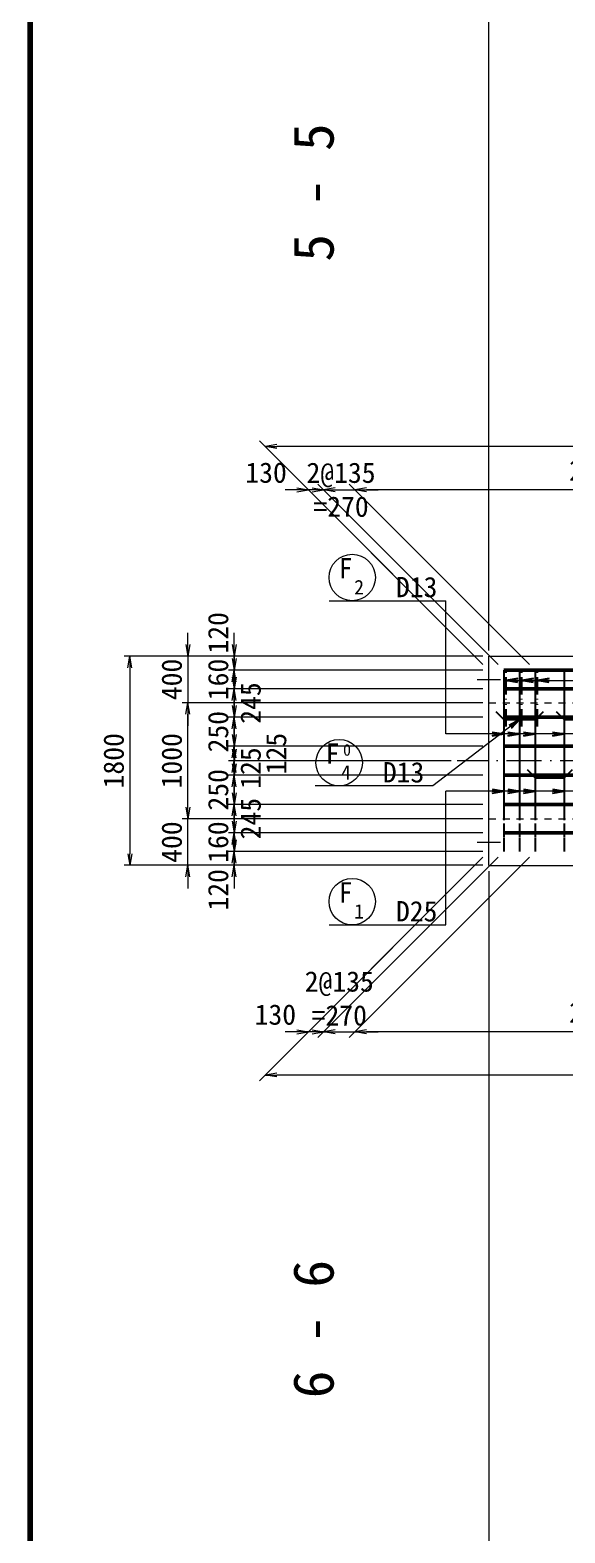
# Model space of a CAD drawing. Header units: millimetres. Extents: x 222124 to 348274, y -62968 to -33268.
# Drawn here: x 265199 to 269808, y -52703 to -39766 of the extents above; entities that cross this region are included whole.
import ezdxf
from ezdxf.enums import TextEntityAlignment as Align

# ---------------------------------------------------------------- set-up
doc = ezdxf.new("R2010")
doc.units = ezdxf.units.MM
doc.header["$LTSCALE"] = 50
doc.header["$PDSIZE"] = 300
for name, pattern in [('DASHED2', [0.375, 0.25, -0.125]), ('SXF_一点短鎖線', [9.25, 6, -1.5, 0.25, -1.5]), ('SXF_二点短鎖線', [11, 6, -1.5, 0.25, -1.5, 0.25, -1.5]), ('SXF_跳び破線', [12, 6, -6])]:
    doc.linetypes.add(name, pattern=pattern)
doc.layers.get('Defpoints').update_dxf_attribs({"color": 191})
for name, color, linetype, lineweight in [('D-BGD', 7, 'Continuous', 13), ('D-BMK', 2, 'SXF_一点短鎖線', 13), ('D-STR', 1, 'Continuous', 50), ('D-STR-DIM', 7, 'Continuous', 13), ('D-STR-HTXT', 7, 'Continuous', 13), ('D-STR-STR4', 6, 'Continuous', 25), ('D-STR-STR5', 7, 'Continuous', 25), ('D-STR-STR7', 6, 'SXF_二点短鎖線', 25), ('D-STR-TXT', 7, 'Continuous', 13), ('D-TTL', 2, 'Continuous', 140)]:
    doc.layers.add(name, color=color, linetype=linetype, lineweight=lineweight)
doc.styles.add('YOKO_GOTHIC', font='MS Gothic.ttf')
doc.dimstyles.new('S50', dxfattribs={"dimscale": 50, "dimtxt": 3.5, "dimasz": 2, "dimexe": 1, "dimexo": 1, "dimgap": 1, "dimtad": 1, "dimdec": 0, "dimzin": 1, "dimdsep": 46, "dimtxsty": 'YOKO_GOTHIC', "dimblk": 'OPEN', "dimcen": 0, "dimclrd": 256, "dimclre": 256, "dimclrt": 256, "dimaunit": 1, "dimadec": 3, "dimazin": 0, "dimtfac": 1, "dimtdec": 0, "dimtix": 1, "dimtmove": 2, "dimatfit": 3, "dimldrblk": 'OPEN', "dimfxl": 1, "dimlwd": -1, "dimlwe": -1, "dimarcsym": 0})

# ---------------------------------------------------------------- blocks, each defined once
blk = doc.blocks.new('_Open')
at = {"color": 0, "linetype": 'ByBlock', "lineweight": -2}
for p, q in [((-1, 0.17), (0, 0)), ((-1, -0.17), (0, 0)), ((0, 0), (-1, 0))]:
    blk.add_line(p, q, dxfattribs=at)
blk = doc.blocks.new('*D1829')
at = {"layer": 'D-STR-DIM', "ltscale": 1500, "transparency": 16777216}
for p, q in [((269152, -47006), (269152, -54560)), ((274952, -52506), (274952, -54560)), ((269252, -54510), (274852, -54510))]:
    blk.add_line(p, q, dxfattribs=at)
at = {"layer": 'Defpoints', "color": 0, "ltscale": 1500, "transparency": 16777216}
for p in [(269152, -46956), (274952, -52456), (274952, -54510)]:
    blk.add_point(p, dxfattribs=at)
at = {"layer": 'D-STR-DIM', "ltscale": 1500, "transparency": 16777216, "xscale": 100, "yscale": 100, "zscale": 100, "rotation": 180}
blk.add_blockref('_Open', (269152, -54510), dxfattribs=at)
at = {"layer": 'D-STR-DIM', "ltscale": 1500, "transparency": 16777216, "xscale": 100, "yscale": 100, "zscale": 100}
blk.add_blockref('_Open', (274952, -54510), dxfattribs=at)
at = {"layer": 'D-STR-DIM', "ltscale": 1500, "transparency": 16777216, "insert": (272052, -54372), "char_height": 175, "attachment_point": 5, "style": 'YOKO_GOTHIC'}
blk.add_mtext('5800', dxfattribs=at)
blk = doc.blocks.new('*D1830')
at = {"layer": 'D-STR-DIM', "ltscale": 1500, "transparency": 16777216}
for p, q in [((269152, -47006), (269152, -54160)), ((271952, -52506), (271952, -54160)), ((269252, -54110), (271852, -54110))]:
    blk.add_line(p, q, dxfattribs=at)
at = {"layer": 'Defpoints', "color": 0, "ltscale": 1500, "transparency": 16777216}
for p in [(269152, -46956), (271952, -52456), (271952, -54110)]:
    blk.add_point(p, dxfattribs=at)
at = {"layer": 'D-STR-DIM', "ltscale": 1500, "transparency": 16777216, "xscale": 100, "yscale": 100, "zscale": 100, "rotation": 180}
blk.add_blockref('_Open', (269152, -54110), dxfattribs=at)
at = {"layer": 'D-STR-DIM', "ltscale": 1500, "transparency": 16777216, "xscale": 100, "yscale": 100, "zscale": 100}
blk.add_blockref('_Open', (271952, -54110), dxfattribs=at)
at = {"layer": 'D-STR-DIM', "ltscale": 1500, "transparency": 16777216, "insert": (270552, -53972), "char_height": 175, "attachment_point": 5, "style": 'YOKO_GOTHIC'}
blk.add_mtext('2800', dxfattribs=at)
blk = doc.blocks.new('*D1692')
at = {"layer": 'D-STR-DIM', "ltscale": 1500, "transparency": 16777216}
for p, q in [((269152, -45106), (269152, -37553)), ((269252, -37603), (274852, -37603)), ((274952, -39606), (274952, -37553))]:
    blk.add_line(p, q, dxfattribs=at)
at = {"layer": 'Defpoints', "color": 0, "ltscale": 1500, "transparency": 16777216}
for p in [(274952, -37603), (274952, -39656), (269152, -45156)]:
    blk.add_point(p, dxfattribs=at)
at = {"layer": 'D-STR-DIM', "ltscale": 1500, "transparency": 16777216, "xscale": 100, "yscale": 100, "zscale": 100, "rotation": 180}
blk.add_blockref('_Open', (269152, -37603), dxfattribs=at)
at = {"layer": 'D-STR-DIM', "ltscale": 1500, "transparency": 16777216, "xscale": 100, "yscale": 100, "zscale": 100}
blk.add_blockref('_Open', (274952, -37603), dxfattribs=at)
at = {"layer": 'D-STR-DIM', "ltscale": 1500, "transparency": 16777216, "insert": (272052, -37465), "char_height": 175, "attachment_point": 5, "style": 'YOKO_GOTHIC'}
blk.add_mtext('5800', dxfattribs=at)
blk = doc.blocks.new('*D1693')
at = {"layer": 'D-STR-DIM', "ltscale": 1500, "transparency": 16777216}
for p, q in [((269152, -45106), (269152, -37953)), ((269252, -38003), (271852, -38003)), ((271952, -39606), (271952, -37953))]:
    blk.add_line(p, q, dxfattribs=at)
at = {"layer": 'Defpoints', "color": 0, "ltscale": 1500, "transparency": 16777216}
for p in [(271952, -38003), (271952, -39656), (269152, -45156)]:
    blk.add_point(p, dxfattribs=at)
at = {"layer": 'D-STR-DIM', "ltscale": 1500, "transparency": 16777216, "xscale": 100, "yscale": 100, "zscale": 100, "rotation": 180}
blk.add_blockref('_Open', (269152, -38003), dxfattribs=at)
at = {"layer": 'D-STR-DIM', "ltscale": 1500, "transparency": 16777216, "xscale": 100, "yscale": 100, "zscale": 100}
blk.add_blockref('_Open', (271952, -38003), dxfattribs=at)
at = {"layer": 'D-STR-DIM', "ltscale": 1500, "transparency": 16777216, "insert": (270552, -37865), "char_height": 175, "attachment_point": 5, "style": 'YOKO_GOTHIC'}
blk.add_mtext('2800', dxfattribs=at)
blk = doc.blocks.new('*D1700')
at = {"layer": 'D-STR-DIM', "ltscale": 1500, "transparency": 16777216}
for p, q in [((266559, -45056), (266559, -44956)), ((269102, -45156), (266509, -45156)), ((266559, -45156), (266559, -45556)), ((269102, -45556), (266509, -45556)), ((266559, -45656), (266559, -45756))]:
    blk.add_line(p, q, dxfattribs=at)
at = {"layer": 'Defpoints', "color": 0, "ltscale": 1500, "transparency": 16777216}
for p in [(269152, -45156), (266559, -45556), (269152, -45556)]:
    blk.add_point(p, dxfattribs=at)
at = {"layer": 'D-STR-DIM', "ltscale": 1500, "transparency": 16777216, "xscale": 100, "yscale": 100, "zscale": 100}
for p, rotation in [((266559, -45156), 270), ((266559, -45556), 90)]:
    blk.add_blockref('_Open', p, dxfattribs=dict(at, rotation=rotation))
at = {"layer": 'D-STR-DIM', "ltscale": 1500, "transparency": 16777216, "insert": (266421, -45356), "char_height": 175, "attachment_point": 5, "rotation": 90, "style": 'YOKO_GOTHIC'}
blk.add_mtext('400', dxfattribs=at)
blk = doc.blocks.new('*D1701')
at = {"layer": 'D-STR-DIM', "ltscale": 1500, "transparency": 16777216}
for p, q in [((266559, -46456), (266559, -46356)), ((269102, -46556), (266509, -46556)), ((266559, -46956), (266559, -46556)), ((269102, -46956), (266509, -46956)), ((266559, -47056), (266559, -47156))]:
    blk.add_line(p, q, dxfattribs=at)
at = {"layer": 'Defpoints', "color": 0, "ltscale": 1500, "transparency": 16777216}
for p in [(266559, -46556), (269152, -46556), (269152, -46956)]:
    blk.add_point(p, dxfattribs=at)
at = {"layer": 'D-STR-DIM', "ltscale": 1500, "transparency": 16777216, "xscale": 100, "yscale": 100, "zscale": 100}
for p, rotation in [((266559, -46556), 270), ((266559, -46956), 90)]:
    blk.add_blockref('_Open', p, dxfattribs=dict(at, rotation=rotation))
at = {"layer": 'D-STR-DIM', "ltscale": 1500, "transparency": 16777216, "insert": (266421, -46756), "char_height": 175, "attachment_point": 5, "rotation": 90, "style": 'YOKO_GOTHIC'}
blk.add_mtext('400', dxfattribs=at)
blk = doc.blocks.new('*D1702')
at = {"layer": 'D-STR-DIM', "ltscale": 1500, "transparency": 16777216}
for p, q in [((269102, -45556), (266509, -45556)), ((266559, -46456), (266559, -45656)), ((269102, -46556), (266509, -46556))]:
    blk.add_line(p, q, dxfattribs=at)
at = {"layer": 'Defpoints', "color": 0, "ltscale": 1500, "transparency": 16777216}
for p in [(266559, -45556), (269152, -45556), (269152, -46556)]:
    blk.add_point(p, dxfattribs=at)
at = {"layer": 'D-STR-DIM', "ltscale": 1500, "transparency": 16777216, "xscale": 100, "yscale": 100, "zscale": 100}
for p, rotation in [((266559, -45556), 90), ((266559, -46556), 270)]:
    blk.add_blockref('_Open', p, dxfattribs=dict(at, rotation=rotation))
at = {"layer": 'D-STR-DIM', "ltscale": 1500, "transparency": 16777216, "insert": (266421, -46056), "char_height": 175, "attachment_point": 5, "rotation": 90, "style": 'YOKO_GOTHIC'}
blk.add_mtext('1000', dxfattribs=at)
blk = doc.blocks.new('*D1703')
at = {"layer": 'D-STR-DIM', "ltscale": 1500, "transparency": 16777216}
for p, q in [((266959, -45581), (266959, -45481)), ((269102, -45681), (266909, -45681)), ((266959, -45931), (266959, -45681)), ((269102, -45931), (266909, -45931)), ((266959, -46031), (266959, -46131))]:
    blk.add_line(p, q, dxfattribs=at)
at = {"layer": 'Defpoints', "color": 0, "ltscale": 1500, "transparency": 16777216}
for p in [(266959, -45681), (269152, -45681), (269152, -45931)]:
    blk.add_point(p, dxfattribs=at)
at = {"layer": 'D-STR-DIM', "ltscale": 1500, "transparency": 16777216, "xscale": 100, "yscale": 100, "zscale": 100}
for p, rotation in [((266959, -45681), 270), ((266959, -45931), 90)]:
    blk.add_blockref('_Open', p, dxfattribs=dict(at, rotation=rotation))
at = {"layer": 'D-STR-DIM', "ltscale": 1500, "transparency": 16777216, "insert": (266821, -45806), "char_height": 175, "attachment_point": 5, "rotation": 90, "style": 'YOKO_GOTHIC'}
blk.add_mtext('250', dxfattribs=at)
blk = doc.blocks.new('*D1704')
at = {"layer": 'D-STR-DIM', "ltscale": 1500, "transparency": 16777216}
for p, q in [((266959, -45176), (266959, -45076)), ((269102, -45276), (266909, -45276)), ((266959, -45436), (266959, -45276)), ((269102, -45436), (266909, -45436)), ((266959, -45536), (266959, -45636))]:
    blk.add_line(p, q, dxfattribs=at)
at = {"layer": 'Defpoints', "color": 0, "ltscale": 1500, "transparency": 16777216}
for p in [(266959, -45276), (269152, -45276), (269152, -45436)]:
    blk.add_point(p, dxfattribs=at)
at = {"layer": 'D-STR-DIM', "ltscale": 1500, "transparency": 16777216, "xscale": 100, "yscale": 100, "zscale": 100}
for p, rotation in [((266959, -45276), 270), ((266959, -45436), 90)]:
    blk.add_blockref('_Open', p, dxfattribs=dict(at, rotation=rotation))
at = {"layer": 'D-STR-DIM', "ltscale": 1500, "transparency": 16777216, "insert": (266821, -45356), "char_height": 175, "attachment_point": 5, "rotation": 90, "style": 'YOKO_GOTHIC'}
blk.add_mtext('160', dxfattribs=at)
blk = doc.blocks.new('*D1807')
at = {"layer": 'D-STR-DIM', "ltscale": 1500, "transparency": 16777216}
for p, q in [((266959, -45831), (266959, -45731)), ((269102, -45931), (266909, -45931)), ((266959, -46056), (266959, -45931)), ((268828, -46056), (266909, -46056)), ((266959, -46156), (266959, -46256))]:
    blk.add_line(p, q, dxfattribs=at)
at = {"layer": 'Defpoints', "color": 0, "ltscale": 1500, "transparency": 16777216}
for p in [(266959, -45931), (269152, -45931), (268878, -46056)]:
    blk.add_point(p, dxfattribs=at)
at = {"layer": 'D-STR-DIM', "ltscale": 1500, "transparency": 16777216, "xscale": 100, "yscale": 100, "zscale": 100}
for p, rotation in [((266959, -45931), 270), ((266959, -46056), 90)]:
    blk.add_blockref('_Open', p, dxfattribs=dict(at, rotation=rotation))
at = {"layer": 'D-STR-DIM', "ltscale": 1500, "transparency": 16777216, "insert": (267321, -45994), "char_height": 175, "attachment_point": 5, "rotation": 90, "style": 'YOKO_GOTHIC'}
blk.add_mtext('125', dxfattribs=at)
blk = doc.blocks.new('*D1808')
at = {"layer": 'D-STR-DIM', "ltscale": 1500, "transparency": 16777216}
for p, q in [((266959, -45336), (266959, -45236)), ((269102, -45436), (266909, -45436)), ((266959, -45681), (266959, -45436)), ((269102, -45681), (266909, -45681)), ((266959, -45781), (266959, -45881))]:
    blk.add_line(p, q, dxfattribs=at)
at = {"layer": 'Defpoints', "color": 0, "ltscale": 1500, "transparency": 16777216}
for p in [(266959, -45436), (269152, -45436), (269152, -45681)]:
    blk.add_point(p, dxfattribs=at)
at = {"layer": 'D-STR-DIM', "ltscale": 1500, "transparency": 16777216, "xscale": 100, "yscale": 100, "zscale": 100}
for p, rotation in [((266959, -45436), 270), ((266959, -45681), 90)]:
    blk.add_blockref('_Open', p, dxfattribs=dict(at, rotation=rotation))
at = {"layer": 'D-STR-DIM', "ltscale": 1500, "transparency": 16777216, "insert": (267101, -45559), "char_height": 175, "attachment_point": 5, "rotation": 90, "style": 'YOKO_GOTHIC'}
blk.add_mtext('245', dxfattribs=at)
blk = doc.blocks.new('*D1809')
at = {"layer": 'D-STR-DIM', "ltscale": 1500, "transparency": 16777216}
for p, q in [((266959, -46736), (266959, -46636)), ((269102, -46836), (266909, -46836)), ((269102, -46956), (266909, -46956)), ((266959, -46956), (266959, -46836)), ((266959, -47056), (266959, -47156))]:
    blk.add_line(p, q, dxfattribs=at)
at = {"layer": 'Defpoints', "color": 0, "ltscale": 1500, "transparency": 16777216}
for p in [(266959, -46836), (269152, -46836), (269152, -46956)]:
    blk.add_point(p, dxfattribs=at)
at = {"layer": 'D-STR-DIM', "ltscale": 1500, "transparency": 16777216, "xscale": 100, "yscale": 100, "zscale": 100}
for p, rotation in [((266959, -46836), 270), ((266959, -46956), 90)]:
    blk.add_blockref('_Open', p, dxfattribs=dict(at, rotation=rotation))
at = {"layer": 'D-STR-DIM', "ltscale": 1500, "transparency": 16777216, "insert": (266821, -47167), "char_height": 175, "attachment_point": 5, "rotation": 90, "style": 'YOKO_GOTHIC'}
blk.add_mtext('120', dxfattribs=at)
blk = doc.blocks.new('*D1810')
at = {"layer": 'D-STR-DIM', "ltscale": 1500, "transparency": 16777216}
for p, q in [((266959, -46081), (266959, -45981)), ((269102, -46181), (266909, -46181)), ((266959, -46181), (266959, -46431)), ((269102, -46431), (266909, -46431)), ((266959, -46531), (266959, -46631))]:
    blk.add_line(p, q, dxfattribs=at)
at = {"layer": 'Defpoints', "color": 0, "ltscale": 1500, "transparency": 16777216}
for p in [(269152, -46181), (266959, -46431), (269152, -46431)]:
    blk.add_point(p, dxfattribs=at)
at = {"layer": 'D-STR-DIM', "ltscale": 1500, "transparency": 16777216, "xscale": 100, "yscale": 100, "zscale": 100}
for p, rotation in [((266959, -46181), 270), ((266959, -46431), 90)]:
    blk.add_blockref('_Open', p, dxfattribs=dict(at, rotation=rotation))
at = {"layer": 'D-STR-DIM', "ltscale": 1500, "transparency": 16777216, "insert": (266821, -46306), "char_height": 175, "attachment_point": 5, "rotation": 90, "style": 'YOKO_GOTHIC'}
blk.add_mtext('250', dxfattribs=at)
blk = doc.blocks.new('*D1811')
at = {"layer": 'D-STR-DIM', "ltscale": 1500, "transparency": 16777216}
for p, q in [((266959, -46576), (266959, -46476)), ((269102, -46676), (266909, -46676)), ((266959, -46676), (266959, -46836)), ((269102, -46836), (266909, -46836)), ((266959, -46936), (266959, -47036))]:
    blk.add_line(p, q, dxfattribs=at)
at = {"layer": 'Defpoints', "color": 0, "ltscale": 1500, "transparency": 16777216}
for p in [(269152, -46676), (266959, -46836), (269152, -46836)]:
    blk.add_point(p, dxfattribs=at)
at = {"layer": 'D-STR-DIM', "ltscale": 1500, "transparency": 16777216, "xscale": 100, "yscale": 100, "zscale": 100}
for p, rotation in [((266959, -46676), 270), ((266959, -46836), 90)]:
    blk.add_blockref('_Open', p, dxfattribs=dict(at, rotation=rotation))
at = {"layer": 'D-STR-DIM', "ltscale": 1500, "transparency": 16777216, "insert": (266821, -46756), "char_height": 175, "attachment_point": 5, "rotation": 90, "style": 'YOKO_GOTHIC'}
blk.add_mtext('160', dxfattribs=at)
blk = doc.blocks.new('*D1812')
at = {"layer": 'D-STR-DIM', "ltscale": 1500, "transparency": 16777216}
for p, q in [((266959, -45956), (266959, -45856)), ((268828, -46056), (266909, -46056)), ((269102, -46181), (266909, -46181)), ((266959, -46056), (266959, -46181)), ((266959, -46281), (266959, -46381))]:
    blk.add_line(p, q, dxfattribs=at)
at = {"layer": 'Defpoints', "color": 0, "ltscale": 1500, "transparency": 16777216}
for p in [(266959, -46181), (268878, -46056), (269152, -46181)]:
    blk.add_point(p, dxfattribs=at)
at = {"layer": 'D-STR-DIM', "ltscale": 1500, "transparency": 16777216, "xscale": 100, "yscale": 100, "zscale": 100}
for p, rotation in [((266959, -46056), 270), ((266959, -46181), 90)]:
    blk.add_blockref('_Open', p, dxfattribs=dict(at, rotation=rotation))
at = {"layer": 'D-STR-DIM', "ltscale": 1500, "transparency": 16777216, "insert": (267101, -46119), "char_height": 175, "attachment_point": 5, "rotation": 90, "style": 'YOKO_GOTHIC'}
blk.add_mtext('125', dxfattribs=at)
blk = doc.blocks.new('*D1813')
at = {"layer": 'D-STR-DIM', "ltscale": 1500, "transparency": 16777216}
for p, q in [((266959, -46331), (266959, -46231)), ((269102, -46431), (266909, -46431)), ((266959, -46431), (266959, -46676)), ((269102, -46676), (266909, -46676)), ((266959, -46776), (266959, -46876))]:
    blk.add_line(p, q, dxfattribs=at)
at = {"layer": 'Defpoints', "color": 0, "ltscale": 1500, "transparency": 16777216}
for p in [(269152, -46431), (266959, -46676), (269152, -46676)]:
    blk.add_point(p, dxfattribs=at)
at = {"layer": 'D-STR-DIM', "ltscale": 1500, "transparency": 16777216, "xscale": 100, "yscale": 100, "zscale": 100}
for p, rotation in [((266959, -46431), 270), ((266959, -46676), 90)]:
    blk.add_blockref('_Open', p, dxfattribs=dict(at, rotation=rotation))
at = {"layer": 'D-STR-DIM', "ltscale": 1500, "transparency": 16777216, "insert": (267101, -46554), "char_height": 175, "attachment_point": 5, "rotation": 90, "style": 'YOKO_GOTHIC'}
blk.add_mtext('245', dxfattribs=at)
blk = doc.blocks.new('*D1814')
at = {"layer": 'D-STR-DIM', "ltscale": 1500, "transparency": 16777216}
for p, q in [((266959, -45056), (266959, -44956)), ((269102, -45156), (266909, -45156)), ((269102, -45276), (266909, -45276)), ((266959, -45156), (266959, -45276)), ((266959, -45376), (266959, -45476))]:
    blk.add_line(p, q, dxfattribs=at)
at = {"layer": 'Defpoints', "color": 0, "ltscale": 1500, "transparency": 16777216}
for p in [(266959, -45276), (269152, -45156), (269152, -45276)]:
    blk.add_point(p, dxfattribs=at)
at = {"layer": 'D-STR-DIM', "ltscale": 1500, "transparency": 16777216, "xscale": 100, "yscale": 100, "zscale": 100}
for p, rotation in [((266959, -45156), 270), ((266959, -45276), 90)]:
    blk.add_blockref('_Open', p, dxfattribs=dict(at, rotation=rotation))
at = {"layer": 'D-STR-DIM', "ltscale": 1500, "transparency": 16777216, "insert": (266821, -44955), "char_height": 175, "attachment_point": 5, "rotation": 90, "style": 'YOKO_GOTHIC'}
blk.add_mtext('120', dxfattribs=at)
blk = doc.blocks.new('*D1815')
at = {"layer": 'D-STR-DIM', "transparency": 16777216}
for p, q in [((269102, -45156), (266009, -45156)), ((266059, -45256), (266059, -46856)), ((269102, -46956), (266009, -46956))]:
    blk.add_line(p, q, dxfattribs=at)
at = {"layer": 'Defpoints', "color": 0, "transparency": 16777216}
for p in [(269152, -45156), (266059, -46956), (269152, -46956)]:
    blk.add_point(p, dxfattribs=at)
at = {"layer": 'D-STR-DIM', "transparency": 16777216, "xscale": 100, "yscale": 100, "zscale": 100}
for p, rotation in [((266059, -45156), 90), ((266059, -46956), 270)]:
    blk.add_blockref('_Open', p, dxfattribs=dict(at, rotation=rotation))
at = {"layer": 'D-STR-DIM', "transparency": 16777216, "insert": (265921, -46056), "char_height": 175, "attachment_point": 5, "rotation": 90, "style": 'YOKO_GOTHIC'}
blk.add_mtext('1800', dxfattribs=at)
blk = doc.blocks.new('*D1816')
at = {"layer": 'D-STR-DIM', "ltscale": 1500, "transparency": 16777216}
for p, q in [((269502, -45226), (267949, -43674)), ((272899, -43724), (268099, -43724)), ((274502, -45226), (272949, -43674))]:
    blk.add_line(p, q, dxfattribs=at)
at = {"layer": 'Defpoints', "color": 0, "ltscale": 1500, "transparency": 16777216}
for p in [(267999, -43724), (269552, -45276), (274552, -45276)]:
    blk.add_point(p, dxfattribs=at)
at = {"layer": 'D-STR-DIM', "ltscale": 1500, "transparency": 16777216, "xscale": 100, "yscale": 100, "zscale": 100, "rotation": 180}
blk.add_blockref('_Open', (267999, -43724), dxfattribs=at)
at = {"layer": 'D-STR-DIM', "ltscale": 1500, "transparency": 16777216, "xscale": 100, "yscale": 100, "zscale": 100}
blk.add_blockref('_Open', (272999, -43724), dxfattribs=at)
at = {"layer": 'D-STR-DIM', "ltscale": 1500, "transparency": 16777216, "insert": (270499, -43577), "char_height": 175, "attachment_point": 5, "style": 'YOKO_GOTHIC'}
blk.add_mtext('20@250=5000', dxfattribs=at)
blk = doc.blocks.new('*D1817')
at = {"layer": 'D-STR-DIM', "ltscale": 1500, "transparency": 16777216}
for p, q in [((267499, -43724), (267399, -43724)), ((269102, -45226), (267549, -43674)), ((267729, -43724), (267599, -43724)), ((269232, -45226), (267679, -43674)), ((267829, -43724), (267929, -43724))]:
    blk.add_line(p, q, dxfattribs=at)
at = {"layer": 'Defpoints', "color": 0, "ltscale": 1500, "transparency": 16777216}
for p in [(267599, -43724), (269152, -45276), (269282, -45276)]:
    blk.add_point(p, dxfattribs=at)
at = {"layer": 'D-STR-DIM', "ltscale": 1500, "transparency": 16777216, "xscale": 100, "yscale": 100, "zscale": 100}
blk.add_blockref('_Open', (267599, -43724), dxfattribs=at)
at = {"layer": 'D-STR-DIM', "ltscale": 1500, "transparency": 16777216, "xscale": 100, "yscale": 100, "zscale": 100, "rotation": 180}
blk.add_blockref('_Open', (267729, -43724), dxfattribs=at)
at = {"layer": 'D-STR-DIM', "ltscale": 1500, "transparency": 16777216, "insert": (267233, -43577), "char_height": 175, "attachment_point": 5, "style": 'YOKO_GOTHIC'}
blk.add_mtext('130', dxfattribs=at)
blk = doc.blocks.new('*D1818')
at = {"layer": 'D-STR-DIM', "ltscale": 1500, "transparency": 16777216}
for p, q in [((269102, -45226), (267177, -43302)), ((274902, -45226), (272977, -43302)), ((272927, -43352), (267327, -43352))]:
    blk.add_line(p, q, dxfattribs=at)
at = {"layer": 'Defpoints', "color": 0, "ltscale": 1500, "transparency": 16777216}
for p in [(267227, -43352), (269152, -45276), (274952, -45276)]:
    blk.add_point(p, dxfattribs=at)
at = {"layer": 'D-STR-DIM', "ltscale": 1500, "transparency": 16777216, "xscale": 100, "yscale": 100, "zscale": 100, "rotation": 180}
blk.add_blockref('_Open', (267227, -43352), dxfattribs=at)
at = {"layer": 'D-STR-DIM', "ltscale": 1500, "transparency": 16777216, "xscale": 100, "yscale": 100, "zscale": 100}
blk.add_blockref('_Open', (273027, -43352), dxfattribs=at)
at = {"layer": 'D-STR-DIM', "ltscale": 1500, "transparency": 16777216, "insert": (270127, -43214), "char_height": 175, "attachment_point": 5, "style": 'YOKO_GOTHIC'}
blk.add_mtext('5800', dxfattribs=at)
blk = doc.blocks.new('*D1713')
at = {"layer": 'D-STR-DIM', "ltscale": 1500, "transparency": 16777216}
for p, q in [((269102, -46886), (267549, -48439)), ((269232, -46886), (267679, -48439)), ((267499, -48389), (267399, -48389)), ((267729, -48389), (267599, -48389)), ((267829, -48389), (267929, -48389))]:
    blk.add_line(p, q, dxfattribs=at)
at = {"layer": 'Defpoints', "color": 0, "ltscale": 1500, "transparency": 16777216}
for p in [(269152, -46836), (269282, -46836), (267599, -48389)]:
    blk.add_point(p, dxfattribs=at)
at = {"layer": 'D-STR-DIM', "ltscale": 1500, "transparency": 16777216, "xscale": 100, "yscale": 100, "zscale": 100}
blk.add_blockref('_Open', (267599, -48389), dxfattribs=at)
at = {"layer": 'D-STR-DIM', "ltscale": 1500, "transparency": 16777216, "xscale": 100, "yscale": 100, "zscale": 100, "rotation": 180}
blk.add_blockref('_Open', (267729, -48389), dxfattribs=at)
at = {"layer": 'D-STR-DIM', "ltscale": 1500, "transparency": 16777216, "insert": (267313, -48242), "char_height": 175, "attachment_point": 5, "style": 'YOKO_GOTHIC'}
blk.add_mtext('130', dxfattribs=at)
blk = doc.blocks.new('*D1714')
at = {"layer": 'D-STR-DIM', "ltscale": 1500, "transparency": 16777216}
for p, q in [((269102, -46886), (267177, -48811)), ((274902, -46886), (272977, -48811)), ((272927, -48761), (267327, -48761))]:
    blk.add_line(p, q, dxfattribs=at)
at = {"layer": 'Defpoints', "color": 0, "ltscale": 1500, "transparency": 16777216}
for p in [(269152, -46836), (274952, -46836), (267227, -48761)]:
    blk.add_point(p, dxfattribs=at)
at = {"layer": 'D-STR-DIM', "ltscale": 1500, "transparency": 16777216, "xscale": 100, "yscale": 100, "zscale": 100, "rotation": 180}
blk.add_blockref('_Open', (267227, -48761), dxfattribs=at)
at = {"layer": 'D-STR-DIM', "ltscale": 1500, "transparency": 16777216, "xscale": 100, "yscale": 100, "zscale": 100}
blk.add_blockref('_Open', (273027, -48761), dxfattribs=at)
at = {"layer": 'D-STR-DIM', "ltscale": 1500, "transparency": 16777216, "insert": (270127, -48623), "char_height": 175, "attachment_point": 5, "style": 'YOKO_GOTHIC'}
blk.add_mtext('5800', dxfattribs=at)
blk = doc.blocks.new('*D1718')
at = {"layer": 'D-STR-DIM', "ltscale": 1500, "transparency": 16777216}
for p, q in [((269502, -46886), (267949, -48439)), ((274502, -46886), (272949, -48439)), ((272899, -48389), (268099, -48389))]:
    blk.add_line(p, q, dxfattribs=at)
at = {"layer": 'Defpoints', "color": 0, "ltscale": 1500, "transparency": 16777216}
for p in [(269552, -46836), (274552, -46836), (267999, -48389)]:
    blk.add_point(p, dxfattribs=at)
at = {"layer": 'D-STR-DIM', "ltscale": 1500, "transparency": 16777216, "xscale": 100, "yscale": 100, "zscale": 100, "rotation": 180}
blk.add_blockref('_Open', (267999, -48389), dxfattribs=at)
at = {"layer": 'D-STR-DIM', "ltscale": 1500, "transparency": 16777216, "xscale": 100, "yscale": 100, "zscale": 100}
blk.add_blockref('_Open', (272999, -48389), dxfattribs=at)
at = {"layer": 'D-STR-DIM', "ltscale": 1500, "transparency": 16777216, "insert": (270499, -48242), "char_height": 175, "attachment_point": 5, "style": 'YOKO_GOTHIC'}
blk.add_mtext('20@250=5000', dxfattribs=at)
blk = doc.blocks.new('*D1545')
at = {"layer": 'D-STR-DIM', "ltscale": 1500, "transparency": 16777216}
for p, q in [((269232, -46886), (267679, -48439)), ((269502, -46886), (267949, -48439)), ((267629, -48389), (267529, -48389)), ((267729, -48389), (267999, -48389)), ((268099, -48389), (268199, -48389))]:
    blk.add_line(p, q, dxfattribs=at)
at = {"layer": 'Defpoints', "color": 0, "ltscale": 1500, "transparency": 16777216}
for p in [(269282, -46836), (269552, -46836), (267999, -48389)]:
    blk.add_point(p, dxfattribs=at)
at = {"layer": 'D-STR-DIM', "ltscale": 1500, "transparency": 16777216, "xscale": 100, "yscale": 100, "zscale": 100}
blk.add_blockref('_Open', (267729, -48389), dxfattribs=at)
at = {"layer": 'D-STR-DIM', "ltscale": 1500, "transparency": 16777216, "xscale": 100, "yscale": 100, "zscale": 100, "rotation": 180}
blk.add_blockref('_Open', (267999, -48389), dxfattribs=at)
at = {"layer": 'D-STR-DIM', "ltscale": 1500, "transparency": 16777216, "insert": (267864, -48103), "char_height": 175, "attachment_point": 5, "style": 'YOKO_GOTHIC'}
blk.add_mtext('2@135\\P=270', dxfattribs=at)
blk = doc.blocks.new('*D1546')
at = {"layer": 'D-STR-DIM', "ltscale": 1500, "transparency": 16777216}
for p, q in [((267629, -43724), (267529, -43724)), ((269232, -45226), (267679, -43674)), ((267729, -43724), (267999, -43724)), ((269502, -45226), (267949, -43674)), ((268099, -43724), (268199, -43724))]:
    blk.add_line(p, q, dxfattribs=at)
at = {"layer": 'Defpoints', "color": 0, "ltscale": 1500, "transparency": 16777216}
for p in [(267999, -43724), (269282, -45276), (269552, -45276)]:
    blk.add_point(p, dxfattribs=at)
at = {"layer": 'D-STR-DIM', "ltscale": 1500, "transparency": 16777216, "xscale": 100, "yscale": 100, "zscale": 100}
blk.add_blockref('_Open', (267729, -43724), dxfattribs=at)
at = {"layer": 'D-STR-DIM', "ltscale": 1500, "transparency": 16777216, "xscale": 100, "yscale": 100, "zscale": 100, "rotation": 180}
blk.add_blockref('_Open', (267999, -43724), dxfattribs=at)
at = {"layer": 'D-STR-DIM', "ltscale": 1500, "transparency": 16777216, "insert": (267879, -43724), "char_height": 175, "attachment_point": 5, "style": 'YOKO_GOTHIC'}
blk.add_mtext('2@135\\P=270', dxfattribs=at)

msp = doc.modelspace()

# ---------------------------------------------------------------- linework, layer by layer
at = {"layer": 'D-BGD'}
for p, q in [((269152.1, -46956.2), (269152.1, -45156.2)), ((269152.1, -45156.2), (271952.1, -45156.2)), ((269052.1, -45356.2), (269252.1, -45356.2)), ((269052.1, -46756.2), (269252.1, -46756.2)), ((269152.1, -46956.2), (271952.1, -46956.2))]:
    msp.add_line(p, q, dxfattribs=at)
at = {"layer": 'D-BGD', "linetype": 'SXF_跳び破線', "ltscale": 0.2}
for p, q in [((269152.1, -45556.2), (274952.1, -45556.2)), ((269152.1, -46556.2), (274952.1, -46556.2))]:
    msp.add_line(p, q, dxfattribs=at)
at = {"layer": 'D-BMK'}
msp.add_line((275155, -46056.2), (268878.3, -46056.2), dxfattribs=at)
at = {"layer": 'D-STR', "ltscale": 0.01}
for p, q in [((274832.1, -45276.2), (269282.1, -45276.2)), ((274832.1, -45436.2), (269282.1, -45436.2)), ((274832.1, -45681.2), (269282.1, -45681.2)), ((274832.1, -45931.2), (269282.1, -45931.2)), ((274832.1, -46181.2), (269282.1, -46181.2)), ((274832.1, -46431.2), (269282.1, -46431.2)), ((274832.1, -46676.2), (269282.1, -46676.2))]:
    msp.add_line(p, q, dxfattribs=at)
at = {"layer": 'D-STR-HTXT'}
for p, q in [((267775.5, -44677.9), (268782.1, -44677.9)), ((268782.1, -45825.4), (268782.1, -44677.9)), ((268782.1, -47468.6), (268782.1, -46317.9)), ((267775.5, -47468.6), (268782.1, -47468.6))]:
    msp.add_line(p, q, dxfattribs=at)
at = {"layer": 'D-STR-HTXT', "color": 4}
for centre in [(267975.5, -44477.9), (267975.5, -47268.6)]:
    msp.add_circle(centre, 200, dxfattribs=at)
at = {"layer": 'D-STR-HTXT'}
msp.add_circle((267862.7, -46072.5), 200, dxfattribs=at)
at = {"layer": 'D-STR-STR4', "ltscale": 0.01}
for p, q in [((269282.1, -45276.2), (269282.1, -46566.2)), ((269417.1, -45276.2), (269417.1, -46566.2)), ((269552.1, -45276.2), (269552.1, -46566.2)), ((269802.1, -45276.2), (269802.1, -46566.2))]:
    msp.add_line(p, q, dxfattribs=at)
at = {"layer": 'D-STR-STR4', "linetype": 'DASHED2', "ltscale": 0.5}
for p, q in [((269282.1, -46596.2), (269282.1, -46836.2)), ((269417.1, -46596.2), (269417.1, -46836.2)), ((269552.1, -46596.2), (269552.1, -46836.2)), ((269802.1, -46596.2), (269802.1, -46836.2))]:
    msp.add_line(p, q, dxfattribs=at)
at = {"layer": 'D-STR-STR5'}
for points in [[(269211.5, -45630.6), (269282.2, -45701.3), (269552.2, -45701.3), (269622.9, -45630.6)], [(269731.5, -45630.6), (269802.2, -45701.3), (270052.2, -45701.3), (270122.9, -45630.6)], [(269481.5, -46130.8), (269552.2, -46201.6), (269802.2, -46201.6), (269872.9, -46130.8)]]:
    msp.add_lwpolyline(points, dxfattribs=at)
at = {"layer": 'D-STR-STR7', "ltscale": 0.5}
for p, q in [((269302.1, -45761.2), (269302.1, -45276.2)), ((269437.1, -45761.2), (269437.1, -45276.2)), ((269572.1, -45761.2), (269572.1, -45276.2))]:
    msp.add_line(p, q, dxfattribs=at)
at = {"layer": 'D-TTL'}
msp.add_lwpolyline([(265199.2, -34367.9), (265199.2, -61867.9), (305199.2, -61867.9), (305199.2, -34367.9)], close=True, dxfattribs=at)

# ---------------------------------------------------------------- texts
at = {"layer": 'D-STR-TXT', "style": 'YOKO_GOTHIC'}
for s, p in [('5 - 5', (267815.2, -41164.4)), ('6 - 6', (267815.2, -50948))]:
    msp.add_text(s, height=350, rotation=90, dxfattribs=at).set_placement(p, align=Align.CENTER)
at = {"layer": 'D-STR-TXT', "color": 4, "style": 'YOKO_GOTHIC'}
for s, height, p in [('F', 175, (267919.2, -44486.3)), ('2', 125, (268034.9, -44624.1)), ('F', 175, (267919.2, -47276.9)), ('1', 125, (268034.9, -47414.7))]:
    msp.add_text(s, height=height, dxfattribs=at).set_placement(p, align=Align.CENTER)
for s, p in [('D13', (268352, -44647.9)), ('D25', (268352, -47438.6))]:
    msp.add_text(s, height=175, dxfattribs=at).set_placement(p)
at = {"layer": 'D-STR-TXT', "style": 'YOKO_GOTHIC'}
for s, height, p in [('F', 175, (267806.4, -46080.8)), ('0', 100, (267930.8, -46012.3)), ('4', 125, (267922.1, -46218.6))]:
    msp.add_text(s, height=height, dxfattribs=at).set_placement(p, align=Align.CENTER)
msp.add_text('D13', height=175, dxfattribs=at).set_placement((268239.2, -46242.5))

# ---------------------------------------------------------------- dimensions: what is measured, and where the dimension line sits
at = {"layer": 'D-STR-DIM', "ltscale": 1500}
for base, p1, p2, picture, middle in [((274952.1, -37602.5), (269152.1, -45156.2), (274952.1, -39656.2), '*D1692', (272052.1, -37465)), ((271952.1, -38002.5), (269152.1, -45156.2), (271952.1, -39656.2), '*D1693', (270552.1, -37865)), ((274952.1, -54509.9), (269152.1, -46956.2), (274952.1, -52456.2), '*D1829', (272052.1, -54372.4)), ((271952.1, -54109.9), (269152.1, -46956.2), (271952.1, -52456.2), '*D1830', (270552.1, -53972.4))]:
    dim = msp.add_linear_dim(base=base, p1=p1, p2=p2, dimstyle='S50', dxfattribs=at)
    dim.commit()
    dim.dimension.update_dxf_attribs({"geometry": picture, "text_midpoint": middle})
for base, p1, p2, angle, picture, middle in [((267227.4, -43351.5), (274952.1, -45276.2), (269152.1, -45276.2), 180, '*D1818', (270127.4, -43214)), ((266558.5, -45556.2), (269152.1, -45156.2), (269152.1, -45556.2), 90, '*D1700', (266421, -45356.2)), ((266958.5, -45276.2), (269152.1, -45436.2), (269152.1, -45276.2), 90, '*D1704', (266821, -45356.2)), ((266958.5, -45681.2), (269152.1, -45931.2), (269152.1, -45681.2), 90, '*D1703', (266821, -45806.2)), ((266558.5, -45556.2), (269152.1, -46556.2), (269152.1, -45556.2), 90, '*D1702', (266421, -46056.2)), ((266958.5, -46431.2), (269152.1, -46181.2), (269152.1, -46431.2), 270, '*D1810', (266821, -46306.2)), ((266558.5, -46556.2), (269152.1, -46956.2), (269152.1, -46556.2), 270, '*D1701', (266421, -46756.2)), ((266958.5, -46836.2), (269152.1, -46676.2), (269152.1, -46836.2), 270, '*D1811', (266821, -46756.2)), ((267227.4, -48760.9), (274952.1, -46836.2), (269152.1, -46836.2), 180, '*D1714', (270127.4, -48623.4))]:
    dim = msp.add_linear_dim(base=base, p1=p1, p2=p2, angle=angle, dimstyle='S50', dxfattribs=at)
    dim.commit()
    dim.dimension.update_dxf_attribs({"geometry": picture, "text_midpoint": middle})
for base, p1, p2, angle, picture, middle in [((267599.5, -43723.6), (269282.1, -45276.2), (269152.1, -45276.2), 180, '*D1817', (267232.5, -43576.8)), ((266958.5, -45276.2), (269152.1, -45156.2), (269152.1, -45276.2), 90, '*D1814', (266821, -44954.6)), ((266958.5, -45436.2), (269152.1, -45681.2), (269152.1, -45436.2), 90, '*D1808', (267101, -45558.7)), ((266958.5, -45931.2), (268878.3, -46056.2), (269152.1, -45931.2), 90, '*D1807', (267321, -45993.7)), ((266958.5, -46181.2), (268878.3, -46056.2), (269152.1, -46181.2), 270, '*D1812', (267101, -46118.7)), ((266958.5, -46676.2), (269152.1, -46431.2), (269152.1, -46676.2), 270, '*D1813', (267101, -46553.7)), ((266958.5, -46836.2), (269152.1, -46956.2), (269152.1, -46836.2), 270, '*D1809', (266821, -47167.2)), ((267599.5, -48388.8), (269282.1, -46836.2), (269152.1, -46836.2), 180, '*D1713', (267312.8, -48241.9))]:
    dim = msp.add_linear_dim(base=base, p1=p1, p2=p2, angle=angle, dimstyle='S50', dxfattribs=at)
    dim.commit()
    dim.dimension.update_dxf_attribs({"geometry": picture, "text_midpoint": middle, "dimtype": 160})
dim = msp.add_linear_dim(base=(267999.5, -43723.6), p1=(269282.1, -45276.2), p2=(269552.1, -45276.2), text='2@135\\P=<>', dimstyle='S50', dxfattribs=at)
dim.commit()
dim.dimension.update_dxf_attribs({"geometry": '*D1546', "text_midpoint": (267879.5, -43723.6), "dimtype": 160})
for base, p1, p2, picture, middle in [((267999.5, -43723.6), (274552.1, -45276.2), (269552.1, -45276.2), '*D1816', (270499.5, -43576.8)), ((267999.5, -48388.8), (274552.1, -46836.2), (269552.1, -46836.2), '*D1718', (270499.5, -48241.9))]:
    dim = msp.add_linear_dim(base=base, p1=p1, p2=p2, angle=180, text='20@250=<>', dimstyle='S50', dxfattribs=at)
    dim.commit()
    dim.dimension.update_dxf_attribs({"geometry": picture, "text_midpoint": middle})
at = {"layer": 'D-STR-DIM'}
dim = msp.add_linear_dim(base=(266058.5, -46956.2), p1=(269152.1, -45156.2), p2=(269152.1, -46956.2), angle=90, dimstyle='S50', dxfattribs=at)
dim.commit()
dim.dimension.update_dxf_attribs({"geometry": '*D1815', "text_midpoint": (265921, -46056.2)})
at = {"layer": 'D-STR-DIM', "ltscale": 1500}
dim = msp.add_linear_dim(base=(267999.5, -48388.8), p1=(269282.1, -46836.2), p2=(269552.1, -46836.2), text='2@135\\P=<>', dimstyle='S50', dxfattribs=at)
dim.commit()
dim.dimension.update_dxf_attribs({"geometry": '*D1545', "text_midpoint": (267864.5, -48103.2)})

# ---------------------------------------------------------------- leaders
at = {"layer": 'D-STR-HTXT'}
for points in [[(269302.1, -45365.3), (275372.1, -45365.3)], [(269437.1, -45365.3), (269836.3, -45365.3)], [(269572.1, -45365.3), (269971.3, -45365.3)], [(269417.2, -45701.3), (268669.3, -46272.5), (267656.5, -46272.5)], [(274832.1, -45825.4), (268782.1, -45825.4)], [(269282.1, -45825.4), (268813.1, -45825.4)], [(269417.1, -45825.4), (268928.1, -45825.4)], [(269552.1, -45825.4), (269063.1, -45825.4)], [(269802.1, -45825.4), (269313.1, -45825.4)], [(270052.1, -45825.4), (269563.1, -45825.4)], [(274832.1, -46317.9), (268782.1, -46317.9)], [(269282.1, -46317.9), (268813.1, -46317.9)], [(269417.1, -46317.9), (268928.1, -46317.9)], [(269552.1, -46317.9), (269063.1, -46317.9)], [(269802.1, -46317.9), (269313.1, -46317.9)], [(270052.1, -46317.9), (269563.1, -46317.9)]]:
    msp.add_leader(points, dimstyle='S50', dxfattribs=at)

doc.saveas('drawing.dxf')
